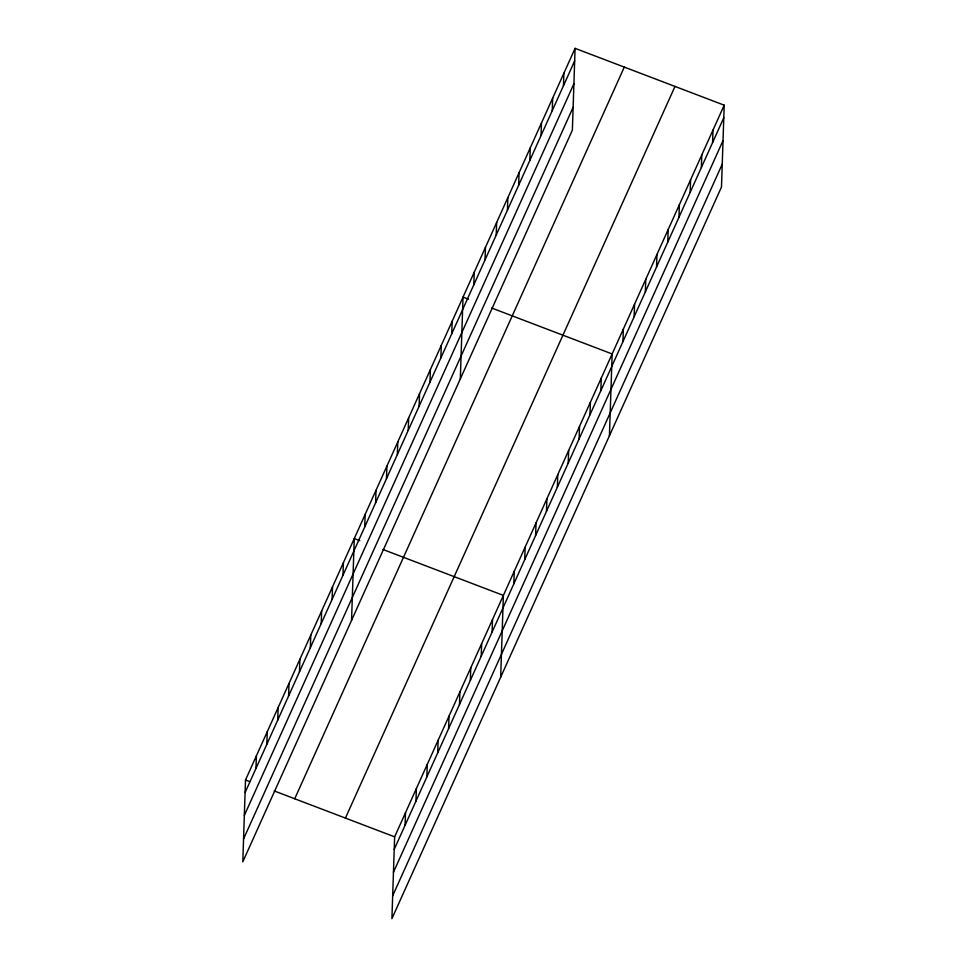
<?xml version="1.0" encoding="UTF-8"?>
<svg xmlns="http://www.w3.org/2000/svg" width="967" height="967" viewBox="0 0 967 967"><rect width="100%" height="100%" fill="white"/><g stroke="black" fill="none" stroke-linecap="round" stroke-linejoin="round"><path stroke-width="1.45" d="M575.087 48.35L245.509 780.006L242.802 861.815L572.367 130.158L575.087 48.35L724.198 105.185L721.491 186.994L391.913 918.65L394.633 836.842L724.198 105.185M255.977 768.414L256.388 755.868M266.844 744.264L267.267 731.717M277.722 720.125L278.145 707.578M288.601 695.974L289.012 683.427M299.48 671.835L299.891 659.289M310.347 647.685L310.77 635.138M321.225 623.546L321.648 610.999M332.104 599.395L332.515 586.848M342.983 575.256L343.394 562.709M351.553 620.367L354.273 538.559L359.736 540.65M364.728 526.967L365.151 514.42M375.607 502.816L376.018 490.269M386.486 478.677L386.897 466.13M397.352 454.526L397.775 441.979M408.231 430.388L408.654 417.841M405.088 825.25L405.499 812.703M419.11 406.237L419.521 393.69M415.967 801.111L416.378 788.552M429.989 382.098L430.4 369.551M426.846 776.96L427.257 764.413M440.867 357.947L441.278 345.4M437.713 752.822L438.136 740.263M451.734 333.808L452.157 321.262M448.591 728.671L449.014 716.124M460.316 378.919L463.024 297.111L468.499 299.202M459.47 704.532L459.881 691.973M473.818 284.781L474.241 272.235M470.349 680.381L470.76 667.834M485.023 259.905L485.446 247.359M481.215 656.242L481.639 643.696M496.228 235.029L496.651 222.483M492.094 632.092L492.517 619.545M507.433 210.153L507.856 197.606M500.676 677.202L503.384 595.406L382.98 549.498M518.638 185.277L519.061 172.73M513.852 583.802L514.263 571.255M529.843 160.401L530.267 147.854M524.718 559.663L525.141 547.117M541.049 135.525L541.472 122.978M535.597 535.513L536.02 522.966M552.254 110.649L552.677 98.102M546.476 511.374L546.887 498.827M563.459 85.773L563.882 73.226M557.355 487.223L557.766 474.676M568.221 463.084L568.644 450.537M579.1 438.933L579.523 426.387M589.979 414.795L590.39 402.248M600.858 390.644L601.269 378.097M609.428 435.754L612.147 353.958L491.732 308.05M622.941 341.629L623.352 329.07M634.147 316.753L634.557 304.194M645.352 291.865L645.763 279.318M656.557 266.989L656.968 254.442M667.762 242.113L668.173 229.566M678.967 217.237L679.378 204.69M690.172 192.36L690.583 179.814M701.377 167.484L701.788 154.938M712.582 142.608L712.993 130.061M245.098 792.553L574.664 60.897M244.337 815.411L573.914 83.754M243.551 838.957L573.129 107.301M294.717 798.766L624.295 67.11M345.424 818.094L674.99 86.426M394.21 849.401L723.787 117.732M393.46 872.246L723.026 140.59M392.675 895.793L722.24 164.136M245.509 780.006L249.607 781.578M274.217 790.946L394.633 836.842"/></g></svg>
